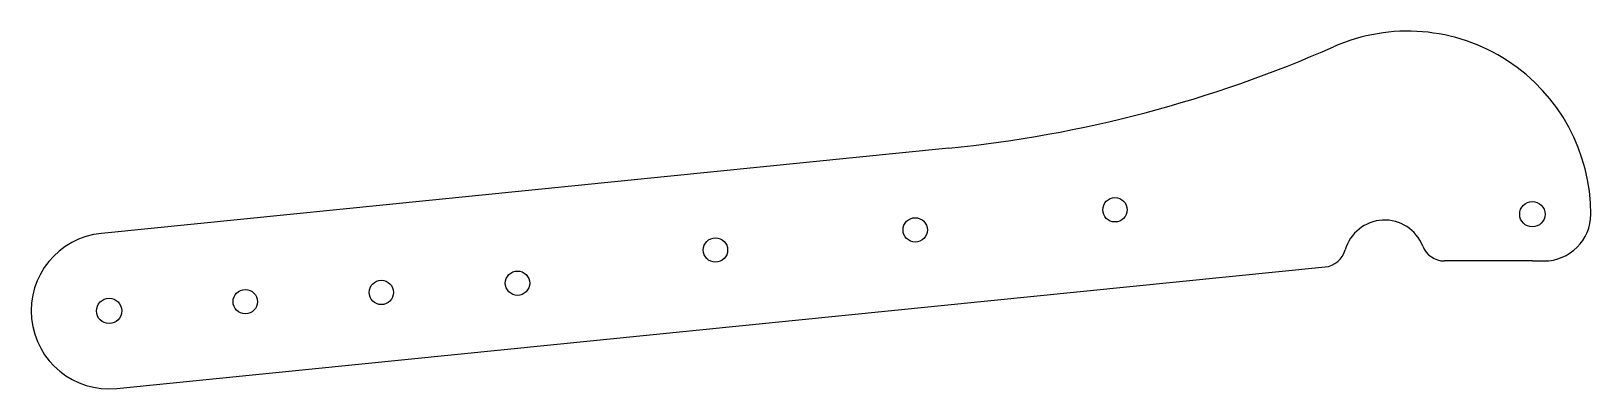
# Model space of a CAD drawing. Extents: x -40 to 760, y -40 to 144.
import ezdxf

# ---------------------------------------------------------------- set-up
doc = ezdxf.new("R2010")
doc.units = 0
doc.layers.add('Sketch', color=7, linetype='CONTINUOUS')

msp = doc.modelspace()

# ---------------------------------------------------------------- linework, layer by layer
at = {"layer": 'Sketch'}
for p, q in [((430.857, 83.5541), (-4.00452, 39.799)), ((730.218, 25.6455), (685.168, 25.6455)), ((730.218, 25.6455), (736.218, 25.6455)), ((4.00452, -39.799), (623.841, 22.5679))]:
    msp.add_line(p, q, dxfattribs=at)
for centre, radius in [((516.059, 51.9251), 6.25), ((730.218, 49.6455), 6.5), ((413.577, 41.6134), 6.25), ((311.094, 31.3018), 6.25), ((209.516, 14.2444), 6.25), ((69.8388, 4.74814), 6.25), ((139.678, 9.49629), 6.25), ((0, 0), 6.5)]:
    msp.add_circle(centre, radius, dxfattribs=at)
for centre, radius, start, end in [((666.218, 49.6455), 94, 0, 113.817), ((365.784, 730.289), 650, -84.2543, -66.1834), ((736.218, 49.6455), 24, -90, 0), ((654.427, 25.6455), 21, 21.3237, 164.422), ((0, 0), 40, 95.7457, -84.2543), ((685.168, 37.6455), 12, -158.676, -90), ((622.64, 34.5077), 12, -84.2543, -15.578)]:
    msp.add_arc(centre, radius, start, end, dxfattribs=at)

doc.saveas('drawing.dxf')
